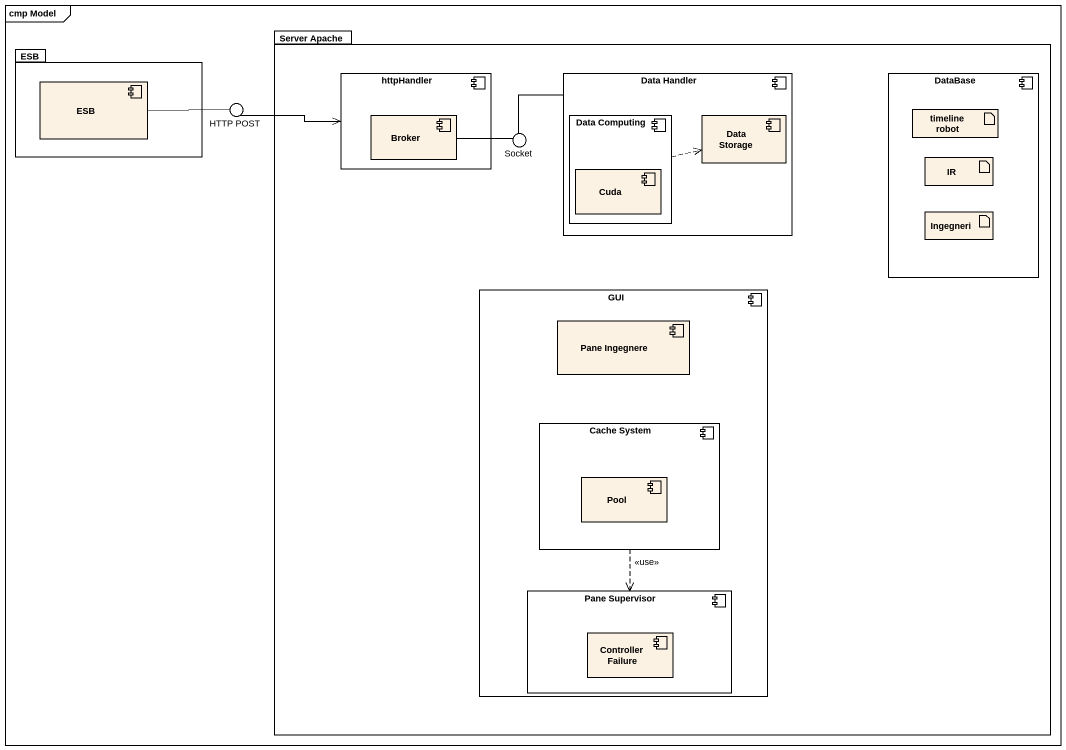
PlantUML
@startuml
mainframe cmp Model
package "Server Apache" as Server_Apache {
  component httpHandler {
    component Broker
  }
  component "Data Handler" as Data_Handler {
    component "Data Computing" as Data_Computing {
      component Cuda
    }
    component "Data Storage" as Data_Storage
  }
  component "DataBase" as DataBase_ {
    artifact "timeline robot" as timeline_robot
    artifact IR
    artifact Ingegneri
  }
  component GUI {
    component "Pane Ingegnere" as Pane_Ingegnere
    component "Cache System" as Cache_System {
      component Pool
    }
    component "Pane Supervisor" as Pane_Supervisor {
      component "Controller Failure" as Controller_Failure
    }
  }
}
package ESB {
  component "ESB" as ESB_2
}
() "HTTP POST" as HTTP_POST
() Socket
Server_Apache -up- Socket
ESB_2 -right- HTTP_POST
HTTP_POST -right-> httpHandler
Broker -right- Socket
Socket -right- Data_Handler
Data_Computing .right.> Data_Storage
Cache_System ..> Pane_Supervisor : <<use>>
@enduml
